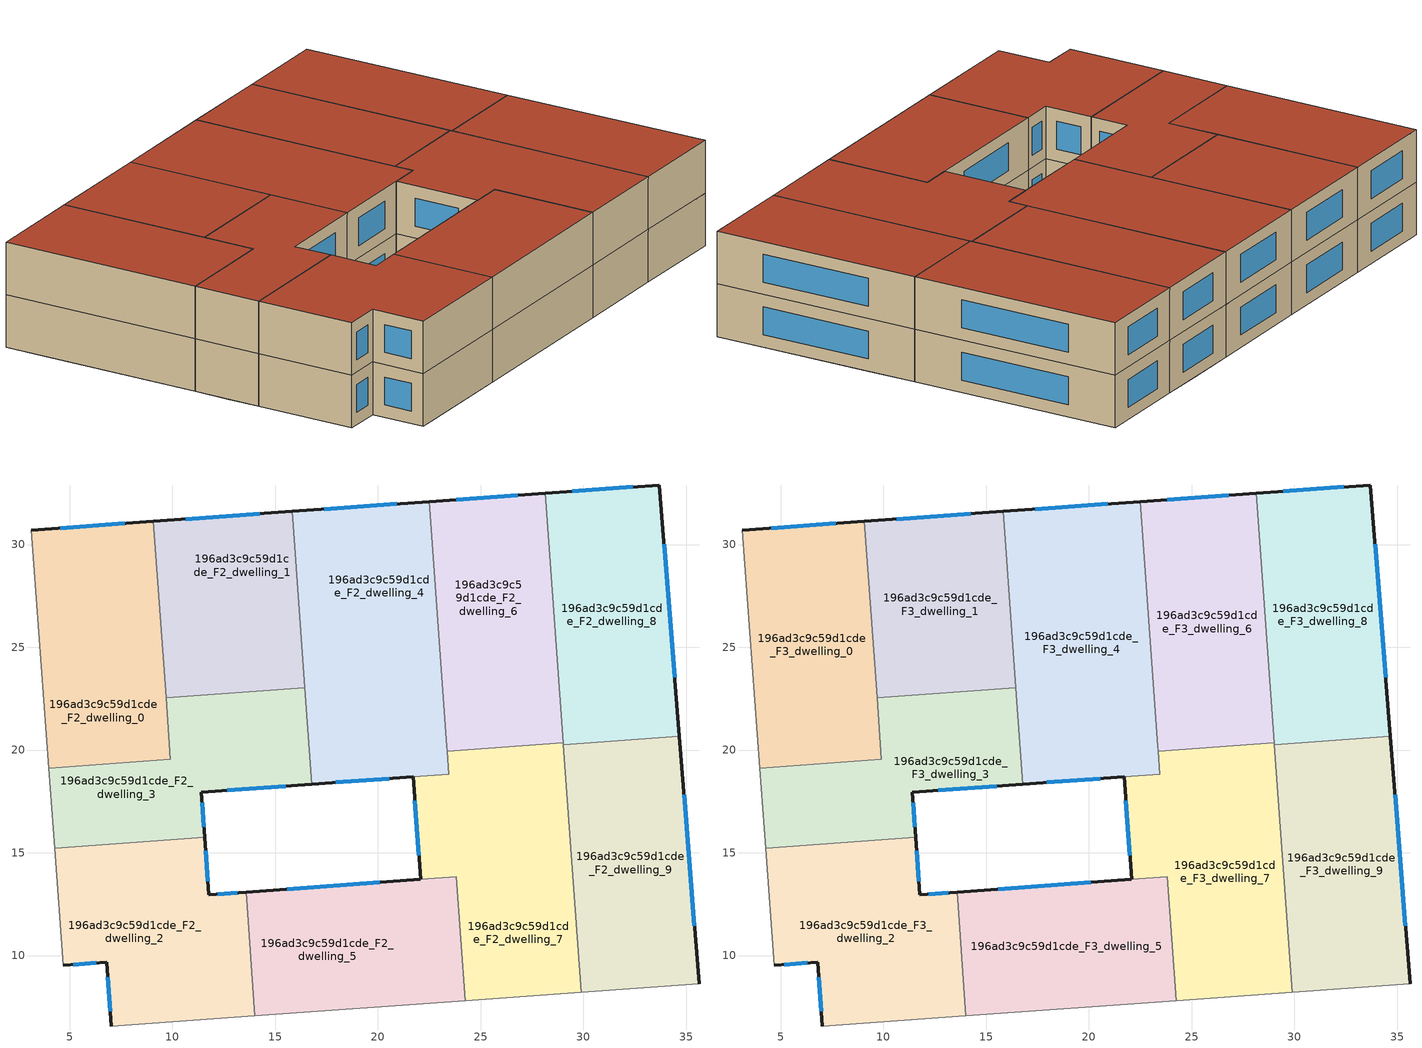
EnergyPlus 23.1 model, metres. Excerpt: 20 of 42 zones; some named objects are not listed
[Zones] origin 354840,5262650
196ad3c9c59d1cde_F2_dwelling_0
 floor adiabatic (EU_floor_Construction): 9.71,22.4 9.91,19.55 3.99,19.12 3.32,28.36 z6
 floor to 196ad3c9c59d1cde_F1_dwelling_3 (EU_floor_Construction): 9.08,31.12 9.71,22.4 3.32,28.36 3.15,30.7 z6
 wall outside (EU_wall_Construction): 9.08,31.12 3.15,30.7 z6:9
 wall to 196ad3c9c59d1cde_F2_dwelling_3 (EU_wall_Construction): 3.99,19.12 9.91,19.55 9.7,22.55 z6:9
 wall adiabatic (EU_wall_Construction): 3.15,30.7 3.99,19.12 z6:9
 wall to 196ad3c9c59d1cde_F2_dwelling_1 (EU_wall_Construction): 9.7,22.55 9.08,31.12 z6:9
 window (EU_Window_Construction): 7.69,31.02 4.54,30.8 z6.7:8.3
196ad3c9c59d1cde_F2_dwelling_1
 floor to 196ad3c9c59d1cde_F1_dwelling_2 (EU_floor_Construction): 15.83,31.61 16.45,23.04 13.41,22.82 9.43,31.15 z6
 floor to 196ad3c9c59d1cde_F1_dwelling_3 (EU_floor_Construction): 9.43,31.15 13.41,22.82 9.7,22.55 9.08,31.12 z6
 wall outside (EU_wall_Construction): 15.83,31.61 9.08,31.12 z6:9
 wall to 196ad3c9c59d1cde_F2_dwelling_3 (EU_wall_Construction): 9.7,22.55 16.45,23.04 z6:9
 wall to 196ad3c9c59d1cde_F2_dwelling_4 (EU_wall_Construction): 16.45,23.04 15.83,31.61 z6:9
 window (EU_Window_Construction): 14.25,31.5 10.67,31.24 z6.7:8.3
196ad3c9c59d1cde_F2_dwelling_2
 floor to 196ad3c9c59d1cde_F1_dwelling_5 (EU_floor_Construction): 11.58,15.75 11.78,12.96 13.59,13.09 13.64,12.47 8.23,6.66 7.03,6.57 6.81,9.68 4.69,9.52 4.27,15.22 z6
 floor to 196ad3c9c59d1cde_F1_dwelling_6 (EU_floor_Construction): 13.64,12.47 14.03,7.07 8.23,6.66 z6
 wall outside (EU_wall_Construction): 4.69,9.52 6.81,9.68 7.03,6.57 / 13.59,13.09 11.78,12.96 11.58,15.75 z6:9
 wall adiabatic (EU_wall_Construction): 4.27,15.22 4.69,9.52 / 7.03,6.57 14.03,7.07 z6:9
 wall to 196ad3c9c59d1cde_F2_dwelling_3 (EU_wall_Construction): 11.58,15.75 4.27,15.22 z6:9
 wall to 196ad3c9c59d1cde_F2_dwelling_5 (EU_wall_Construction): 14.03,7.07 13.59,13.09 z6:9
 window (EU_Window_Construction): 5.19,9.56 6.31,9.64 / 11.73,13.61 11.62,15.09 / 13.17,13.06 12.21,12.99 / 6.86,8.95 6.98,7.3 z6.7:8.3
196ad3c9c59d1cde_F2_dwelling_3
 floor to 196ad3c9c59d1cde_F1_dwelling_3 (EU_floor_Construction): 13.41,22.82 15.59,18.25 14.26,18.16 9.71,22.4 9.7,22.55 z6
 floor to 196ad3c9c59d1cde_F1_dwelling_2 (EU_floor_Construction): 16.45,23.04 16.79,18.34 15.59,18.25 13.41,22.82 z6
 floor to 196ad3c9c59d1cde_F1_dwelling_5 (EU_floor_Construction): 11.53,16.36 11.58,15.75 4.27,15.22 4.13,17.13 z6
 floor to 196ad3c9c59d1cde_F1_dwelling_4 (EU_floor_Construction): 14.26,18.16 11.41,17.95 11.53,16.36 4.13,17.13 3.99,19.12 9.91,19.55 9.71,22.4 z6
 wall outside (EU_wall_Construction): 11.58,15.75 11.41,17.95 16.79,18.34 z6:9
 wall adiabatic (EU_wall_Construction): 3.99,19.12 4.27,15.22 z6:9
 wall to 196ad3c9c59d1cde_F2_dwelling_4 (EU_wall_Construction): 16.79,18.34 16.45,23.04 z6:9
 window (EU_Window_Construction): 12.68,18.04 15.53,18.25 / 11.54,16.26 11.45,17.43 z6.7:8.3
196ad3c9c59d1cde_F2_dwelling_4
 floor to 196ad3c9c59d1cde_F1_dwelling_1 (EU_floor_Construction): 22.5,32.09 22.85,27.13 18.16,18.44 16.88,18.34 17.54,31.73 z6
 floor to 196ad3c9c59d1cde_F1_dwelling_0 (EU_floor_Construction): 22.85,27.13 23.2,22.3 19.45,18.53 18.16,18.44 z6
 floor to 196ad3c9c59d1cde_F1_dwelling_9 (EU_floor_Construction): 23.4,19.56 23.45,18.82 21.88,18.71 z6
 floor to 196ad3c9c59d1cde_F1_dwelling_2 (EU_floor_Construction): 17.54,31.73 16.88,18.34 16.79,18.34 15.83,31.61 z6
 floor to 196ad3c9c59d1cde_F1_dwelling_10 (EU_floor_Construction): 23.2,22.3 23.35,20.19 23.37,19.95 23.4,19.56 21.88,18.71 19.45,18.53 z6
 wall outside (EU_wall_Construction): 16.79,18.34 21.72,18.7 / 22.5,32.09 15.83,31.61 z6:9
 wall to 196ad3c9c59d1cde_F2_dwelling_7 (EU_wall_Construction): 21.73,18.7 23.45,18.82 23.37,19.95 z6:9
 wall to 196ad3c9c59d1cde_F2_dwelling_6 (EU_wall_Construction): 23.37,19.95 23.35,20.19 22.5,32.09 z6:9
 window (EU_Window_Construction): 17.95,18.42 20.56,18.61 / 20.93,31.98 17.4,31.72 z6.7:8.3
196ad3c9c59d1cde_F2_dwelling_5
 floor to 196ad3c9c59d1cde_F1_dwelling_6 (EU_floor_Construction): 18.95,13.48 24.24,7.82 24.25,7.8 14.03,7.07 13.64,12.47 14.25,13.14 z6
 floor to 196ad3c9c59d1cde_F1_dwelling_5 (EU_floor_Construction): 14.25,13.14 13.64,12.47 13.59,13.09 z6
 floor adiabatic (EU_floor_Construction): 23.81,13.83 24.24,7.82 18.95,13.48 22.08,13.7 z6
 wall outside (EU_wall_Construction): 22.08,13.7 13.59,13.09 z6:9
 wall adiabatic (EU_wall_Construction): 14.03,7.07 24.25,7.8 z6:9
 wall to 196ad3c9c59d1cde_F2_dwelling_7 (EU_wall_Construction): 24.25,7.8 23.81,13.83 22.09,13.7 z6:9
 window (EU_Window_Construction): 20.09,13.56 15.59,13.23 z6.7:8.3
196ad3c9c59d1cde_F2_dwelling_6
 floor to 196ad3c9c59d1cde_F1_dwelling_0 (EU_floor_Construction): 28.15,32.5 28.5,27.62 23.2,22.3 22.85,27.14 25.65,32.32 z6
 floor to 196ad3c9c59d1cde_F1_dwelling_10 (EU_floor_Construction): 28.5,27.62 28.86,22.62 24.2,20.01 23.37,19.95 23.2,22.3 z6
 floor to 196ad3c9c59d1cde_F1_dwelling_1 (EU_floor_Construction): 25.65,32.32 22.85,27.14 22.5,32.09 z6
 floor to 196ad3c9c59d1cde_F1_dwelling_9 (EU_floor_Construction): 28.86,22.62 29.02,20.35 24.2,20.01 z6
 wall outside (EU_wall_Construction): 28.15,32.5 22.5,32.09 z6:9
 wall to 196ad3c9c59d1cde_F2_dwelling_7 (EU_wall_Construction): 23.37,19.95 29.02,20.35 z6:9
 wall to 196ad3c9c59d1cde_F2_dwelling_8 (EU_wall_Construction): 29.02,20.35 28.15,32.5 z6:9
 window (EU_Window_Construction): 26.82,32.4 23.82,32.19 z6.7:8.3
196ad3c9c59d1cde_F2_dwelling_7
 floor to 196ad3c9c59d1cde_F1_dwelling_7 (EU_floor_Construction): 29.6,12.36 29.9,8.21 24.26,7.81 24.24,7.82 23.81,13.83 22.09,13.7 22.03,14.4 z6
 floor to 196ad3c9c59d1cde_F1_dwelling_9 (EU_floor_Construction): 29.02,20.35 29.23,17.47 21.88,16.5 21.73,18.62 21.88,18.71 23.45,18.82 23.4,19.56 24.2,20.01 z6
 floor to 196ad3c9c59d1cde_F1_dwelling_8 (EU_floor_Construction): 29.23,17.47 29.6,12.36 22.03,14.4 21.88,16.5 z6
 floor to 196ad3c9c59d1cde_F1_dwelling_10 (EU_floor_Construction): 24.2,20.01 23.4,19.56 23.37,19.95 z6
 wall outside (EU_wall_Construction): 21.73,18.7 22.09,13.7 z6:9
 wall adiabatic (EU_wall_Construction): 24.25,7.8 29.9,8.21 z6:9
 wall to 196ad3c9c59d1cde_F2_dwelling_9 (EU_wall_Construction): 29.9,8.21 29.03,20.26 z6:9
 wall to 196ad3c9c59d1cde_F2_dwelling_8 (EU_wall_Construction): 29.03,20.26 29.02,20.35 z6:9
 window (EU_Window_Construction): 21.81,17.52 22,14.88 z6.7:8.3
196ad3c9c59d1cde_F2_dwelling_8
 floor adiabatic (EU_floor_Construction): 33.71,32.9 34.68,20.66 29.03,20.26 28.15,32.5 z6
 wall outside (EU_wall_Construction): 34.68,20.66 33.71,32.9 28.15,32.5 z6:9
 wall to 196ad3c9c59d1cde_F2_dwelling_9 (EU_wall_Construction): 29.03,20.26 34.68,20.66 z6:9
 window (EU_Window_Construction): 34.45,23.54 33.93,30.02 / 32.4,32.8 29.45,32.59 z6.7:8.3
196ad3c9c59d1cde_F2_dwelling_9
 floor to 196ad3c9c59d1cde_F1_dwelling_8 (EU_floor_Construction): 34.87,18.22 35.46,10.78 29.6,12.36 29.23,17.47 z6
 floor to 196ad3c9c59d1cde_F1_dwelling_7 (EU_floor_Construction): 35.46,10.78 35.64,8.62 29.9,8.21 29.6,12.36 z6
 floor to 196ad3c9c59d1cde_F1_dwelling_9 (EU_floor_Construction): 34.68,20.66 34.87,18.22 29.23,17.47 29.03,20.26 z6
 wall outside (EU_wall_Construction): 35.64,8.62 34.68,20.66 z6:9
 wall adiabatic (EU_wall_Construction): 29.9,8.21 35.64,8.62 z6:9
 window (EU_Window_Construction): 35.41,11.45 34.9,17.84 z6.7:8.3
196ad3c9c59d1cde_F3_dwelling_0
 floor to 196ad3c9c59d1cde_F2_dwelling_0 (EU_floor_Construction): 9.08,31.12 9.91,19.55 3.99,19.12 3.15,30.7 z9
 wall outside (EU_wall_Construction): 9.08,31.12 3.15,30.7 z9:12
 wall to 196ad3c9c59d1cde_F3_dwelling_3 (EU_wall_Construction): 3.99,19.12 9.91,19.55 9.7,22.55 z9:12
 wall adiabatic (EU_wall_Construction): 3.15,30.7 3.99,19.12 z9:12
 wall to 196ad3c9c59d1cde_F3_dwelling_1 (EU_wall_Construction): 9.7,22.55 9.08,31.12 z9:12
 window (EU_Window_Construction): 7.69,31.02 4.54,30.8 z9.7:11.3
 roof outside (EU_roof_Construction): 9.91,19.55 9.08,31.12 3.15,30.7 3.99,19.12 z12
196ad3c9c59d1cde_F3_dwelling_1
 floor to 196ad3c9c59d1cde_F2_dwelling_1 (EU_floor_Construction): 15.83,31.61 16.45,23.04 9.7,22.55 9.08,31.12 z9
 wall outside (EU_wall_Construction): 15.83,31.61 9.08,31.12 z9:12
 wall to 196ad3c9c59d1cde_F3_dwelling_3 (EU_wall_Construction): 9.7,22.55 16.45,23.04 z9:12
 wall to 196ad3c9c59d1cde_F3_dwelling_4 (EU_wall_Construction): 16.45,23.04 15.83,31.61 z9:12
 window (EU_Window_Construction): 14.25,31.5 10.67,31.24 z9.7:11.3
 roof outside (EU_roof_Construction): 16.45,23.04 15.83,31.61 9.08,31.12 9.7,22.55 z12
196ad3c9c59d1cde_F3_dwelling_2
 floor to 196ad3c9c59d1cde_F2_dwelling_2 (EU_floor_Construction): 11.58,15.75 11.78,12.96 13.59,13.09 14.03,7.07 7.03,6.57 6.81,9.68 4.69,9.52 4.27,15.22 z9
 wall outside (EU_wall_Construction): 4.69,9.52 6.81,9.68 7.03,6.57 / 13.59,13.09 11.78,12.96 11.58,15.75 z9:12
 wall adiabatic (EU_wall_Construction): 4.27,15.22 4.69,9.52 / 7.03,6.57 14.03,7.07 z9:12
 wall to 196ad3c9c59d1cde_F3_dwelling_3 (EU_wall_Construction): 11.58,15.75 4.27,15.22 z9:12
 wall to 196ad3c9c59d1cde_F3_dwelling_5 (EU_wall_Construction): 14.03,7.07 13.59,13.09 z9:12
 window (EU_Window_Construction): 5.19,9.56 6.31,9.64 / 11.73,13.61 11.62,15.09 / 13.17,13.06 12.21,12.99 / 6.86,8.95 6.98,7.3 z9.7:11.3
 roof outside (EU_roof_Construction): 14.03,7.07 13.59,13.09 11.78,12.96 11.58,15.75 4.27,15.22 4.69,9.52 6.81,9.68 7.03,6.57 z12
196ad3c9c59d1cde_F3_dwelling_3
 floor to 196ad3c9c59d1cde_F2_dwelling_3 (EU_floor_Construction): 16.45,23.04 16.79,18.34 11.41,17.95 11.58,15.75 4.27,15.22 3.99,19.12 9.91,19.55 9.7,22.55 z9
 wall outside (EU_wall_Construction): 11.58,15.75 11.41,17.95 16.79,18.34 z9:12
 wall adiabatic (EU_wall_Construction): 3.99,19.12 4.27,15.22 z9:12
 wall to 196ad3c9c59d1cde_F3_dwelling_4 (EU_wall_Construction): 16.79,18.34 16.45,23.04 z9:12
 window (EU_Window_Construction): 12.68,18.04 15.53,18.25 / 11.54,16.26 11.45,17.43 z9.7:11.3
 roof outside (EU_roof_Construction): 16.79,18.34 16.45,23.04 9.7,22.55 9.91,19.55 3.99,19.12 4.27,15.22 11.58,15.75 11.41,17.95 z12
196ad3c9c59d1cde_F3_dwelling_4
 floor to 196ad3c9c59d1cde_F2_dwelling_4 (EU_floor_Construction): 22.5,32.09 23.35,20.19 23.37,19.95 23.45,18.82 16.79,18.34 15.83,31.61 z9
 wall outside (EU_wall_Construction): 16.79,18.34 21.72,18.7 / 22.5,32.09 15.83,31.61 z9:12
 wall to 196ad3c9c59d1cde_F3_dwelling_7 (EU_wall_Construction): 21.73,18.7 23.45,18.82 23.37,19.95 z9:12
 wall to 196ad3c9c59d1cde_F3_dwelling_6 (EU_wall_Construction): 23.37,19.95 23.35,20.19 22.5,32.09 z9:12
 window (EU_Window_Construction): 17.95,18.42 20.56,18.61 / 20.93,31.98 17.4,31.72 z9.7:11.3
 roof outside (EU_roof_Construction): 23.45,18.82 23.37,19.95 23.35,20.19 22.5,32.09 15.83,31.61 16.79,18.34 z12
196ad3c9c59d1cde_F3_dwelling_5
 floor to 196ad3c9c59d1cde_F2_dwelling_5 (EU_floor_Construction): 23.81,13.83 24.25,7.8 14.03,7.07 13.59,13.09 22.08,13.7 z9
 wall outside (EU_wall_Construction): 22.08,13.7 13.59,13.09 z9:12
 wall adiabatic (EU_wall_Construction): 14.03,7.07 24.25,7.8 z9:12
 wall to 196ad3c9c59d1cde_F3_dwelling_7 (EU_wall_Construction): 24.25,7.8 23.81,13.83 22.09,13.7 z9:12
 window (EU_Window_Construction): 20.09,13.56 15.59,13.23 z9.7:11.3
 roof outside (EU_roof_Construction): 24.25,7.8 23.81,13.83 22.09,13.7 13.59,13.09 14.03,7.07 z12
196ad3c9c59d1cde_F3_dwelling_6
 floor to 196ad3c9c59d1cde_F2_dwelling_6 (EU_floor_Construction): 28.15,32.5 29.02,20.35 23.37,19.95 22.5,32.09 z9
 wall outside (EU_wall_Construction): 28.15,32.5 22.5,32.09 z9:12
 wall to 196ad3c9c59d1cde_F3_dwelling_7 (EU_wall_Construction): 23.37,19.95 29.02,20.35 z9:12
 wall to 196ad3c9c59d1cde_F3_dwelling_8 (EU_wall_Construction): 29.02,20.35 28.15,32.5 z9:12
 window (EU_Window_Construction): 26.82,32.4 23.82,32.19 z9.7:11.3
 roof outside (EU_roof_Construction): 29.02,20.35 28.15,32.5 22.5,32.09 23.37,19.95 z12
196ad3c9c59d1cde_F3_dwelling_7
 floor to 196ad3c9c59d1cde_F2_dwelling_7 (EU_floor_Construction): 29.02,20.35 29.9,8.21 24.25,7.8 23.81,13.83 22.09,13.7 21.73,18.7 23.45,18.82 23.37,19.95 z9
 wall outside (EU_wall_Construction): 21.73,18.7 22.09,13.7 z9:12
 wall adiabatic (EU_wall_Construction): 24.25,7.8 29.9,8.21 z9:12
 wall to 196ad3c9c59d1cde_F3_dwelling_9 (EU_wall_Construction): 29.9,8.21 29.03,20.26 z9:12
 wall to 196ad3c9c59d1cde_F3_dwelling_8 (EU_wall_Construction): 29.03,20.26 29.02,20.35 z9:12
 window (EU_Window_Construction): 21.81,17.52 22,14.88 z9.7:11.3
 roof outside (EU_roof_Construction): 29.9,8.21 29.02,20.35 23.37,19.95 23.45,18.82 21.73,18.7 22.09,13.7 23.81,13.83 24.25,7.8 z12
196ad3c9c59d1cde_F3_dwelling_8
 floor to 196ad3c9c59d1cde_F2_dwelling_8 (EU_floor_Construction): 33.71,32.9 34.68,20.66 29.03,20.26 28.15,32.5 z9
 wall outside (EU_wall_Construction): 34.68,20.66 33.71,32.9 28.15,32.5 z9:12
 wall to 196ad3c9c59d1cde_F3_dwelling_9 (EU_wall_Construction): 29.03,20.26 34.68,20.66 z9:12
 window (EU_Window_Construction): 34.45,23.54 33.93,30.02 / 32.4,32.8 29.45,32.59 z9.7:11.3
 roof outside (EU_roof_Construction): 34.68,20.66 33.71,32.9 28.15,32.5 29.03,20.26 z12
196ad3c9c59d1cde_F3_dwelling_9
 floor to 196ad3c9c59d1cde_F2_dwelling_9 (EU_floor_Construction): 34.68,20.66 35.64,8.62 29.9,8.21 29.03,20.26 z9
 wall outside (EU_wall_Construction): 35.64,8.62 34.68,20.66 z9:12
 wall adiabatic (EU_wall_Construction): 29.9,8.21 35.64,8.62 z9:12
 window (EU_Window_Construction): 35.41,11.45 34.9,17.84 z9.7:11.3
 roof outside (EU_roof_Construction): 35.64,8.62 34.68,20.66 29.03,20.26 29.9,8.21 z12
[Building]
EU S2 Campaign: North Axis=0; Terrain=City; Solar Distribution=FullExterior
[Site:Location]
Budapest.Ferenc.Liszt.Intl.AP: Latitude=47.437; Longitude=19.256; Time Zone=1; Elevation=185
[SizingPeriod:WeatherFileDays]
AnnualSizingPeriod: Begin Month=1; Begin Day of Month=1; End Month=12; End Day of Month=31; Day of Week for Start Day=Monday; Use Weather File Daylight Saving Period=No; Use Weather File Rain and Snow Indicators=No
[MATERIAL]
EU_InternalMass_Material: Roughness=MediumRough; Thickness=0.1; Conductivity=1; Density=1800; Specific Heat=900; Thermal Absorptance=0.9; Solar Absorptance=0.7; Visible Absorptance=0.7
[MATERIAL:NOMASS] Roughness=MediumRough; Thermal Absorptance=0.9; Solar Absorptance=0.7; Visible Absorptance=0.7
Name | Thermal Resistance
EU_wall_NoMass | 0.832559
EU_roof_NoMass | 1.39638
EU_floor_NoMass | 0.872794
[WINDOWMATERIAL:SIMPLEGLAZINGSYSTEM]
EU_Window_SimpleGlazing: UFactor=2.79869; Solar Heat Gain Coefficient=0.75; Visible Transmittance=0.75
[CONSTRUCTION]
EU_wall_Construction: EU_wall_NoMass
EU_roof_Construction: EU_roof_NoMass
EU_floor_Construction: EU_floor_NoMass
EU_Window_Construction: EU_Window_SimpleGlazing
EU_InternalMass_Construction: EU_InternalMass_Material
[ZONE] Type=1; Multiplier=1; Ceiling Height=autocalculate; Floor Area=autocalculate; Part of Total Floor Area=Yes
Name | Volume
196ad3c9c59d1cde_F2_dwelling_0; 196ad3c9c59d1cde_F3_dwelling_0 | 206.895
196ad3c9c59d1cde_F2_dwelling_1; 196ad3c9c59d1cde_F3_dwelling_1 | 174.597
196ad3c9c59d1cde_F2_dwelling_2; 196ad3c9c59d1cde_F3_dwelling_2 | 206.869
196ad3c9c59d1cde_F2_dwelling_3; 196ad3c9c59d1cde_F3_dwelling_3 | 174.602
196ad3c9c59d1cde_F2_dwelling_4; 196ad3c9c59d1cde_F3_dwelling_4 | 266.736
196ad3c9c59d1cde_F2_dwelling_5; 196ad3c9c59d1cde_F3_dwelling_5 | 185.544
196ad3c9c59d1cde_F2_dwelling_6; 196ad3c9c59d1cde_F3_dwelling_6 | 206.908
196ad3c9c59d1cde_F2_dwelling_7; 196ad3c9c59d1cde_F3_dwelling_7 | 232.896
196ad3c9c59d1cde_F2_dwelling_8; 196ad3c9c59d1cde_F3_dwelling_8 | 206.856
196ad3c9c59d1cde_F2_dwelling_9; 196ad3c9c59d1cde_F3_dwelling_9 | 206.872
[INTERNALMASS] Construction=EU_InternalMass_Construction
Name | Zone or ZoneList | Surface Area
196ad3c9c59d1cde_F2_dwelling_0_EU_InternalMass | 196ad3c9c59d1cde_F2_dwelling_0 | 68.9663
196ad3c9c59d1cde_F2_dwelling_1_EU_InternalMass | 196ad3c9c59d1cde_F2_dwelling_1 | 58.1984
196ad3c9c59d1cde_F2_dwelling_2_EU_InternalMass | 196ad3c9c59d1cde_F2_dwelling_2 | 68.9566
196ad3c9c59d1cde_F2_dwelling_3_EU_InternalMass | 196ad3c9c59d1cde_F2_dwelling_3 | 58.2032
196ad3c9c59d1cde_F2_dwelling_4_EU_InternalMass | 196ad3c9c59d1cde_F2_dwelling_4 | 88.9094
196ad3c9c59d1cde_F2_dwelling_5_EU_InternalMass | 196ad3c9c59d1cde_F2_dwelling_5 | 61.852
196ad3c9c59d1cde_F2_dwelling_6_EU_InternalMass | 196ad3c9c59d1cde_F2_dwelling_6 | 68.9681
196ad3c9c59d1cde_F2_dwelling_7_EU_InternalMass | 196ad3c9c59d1cde_F2_dwelling_7 | 77.6317
196ad3c9c59d1cde_F2_dwelling_8_EU_InternalMass | 196ad3c9c59d1cde_F2_dwelling_8 | 68.9516
196ad3c9c59d1cde_F2_dwelling_9_EU_InternalMass | 196ad3c9c59d1cde_F2_dwelling_9 | 68.9581
196ad3c9c59d1cde_F3_dwelling_0_EU_InternalMass | 196ad3c9c59d1cde_F3_dwelling_0 | 68.9663
196ad3c9c59d1cde_F3_dwelling_1_EU_InternalMass | 196ad3c9c59d1cde_F3_dwelling_1 | 58.1984
196ad3c9c59d1cde_F3_dwelling_2_EU_InternalMass | 196ad3c9c59d1cde_F3_dwelling_2 | 68.9566
196ad3c9c59d1cde_F3_dwelling_3_EU_InternalMass | 196ad3c9c59d1cde_F3_dwelling_3 | 58.2032
196ad3c9c59d1cde_F3_dwelling_4_EU_InternalMass | 196ad3c9c59d1cde_F3_dwelling_4 | 88.9094
196ad3c9c59d1cde_F3_dwelling_5_EU_InternalMass | 196ad3c9c59d1cde_F3_dwelling_5 | 61.852
196ad3c9c59d1cde_F3_dwelling_6_EU_InternalMass | 196ad3c9c59d1cde_F3_dwelling_6 | 68.9681
196ad3c9c59d1cde_F3_dwelling_7_EU_InternalMass | 196ad3c9c59d1cde_F3_dwelling_7 | 77.6317
196ad3c9c59d1cde_F3_dwelling_8_EU_InternalMass | 196ad3c9c59d1cde_F3_dwelling_8 | 68.9516
196ad3c9c59d1cde_F3_dwelling_9_EU_InternalMass | 196ad3c9c59d1cde_F3_dwelling_9 | 68.9581
[OTHEREQUIPMENT] Fuel Type=Electricity; Design Level Calculation Method=Watts/Area; Power per Zone Floor Area=1; Fraction Latent=0; Fraction Radiant=0; Fraction Lost=0; Carbon Dioxide Generation Rate=0; EndUse Subcategory=EU_Step8_InternalGains
Name | Zone or ZoneList or Space or SpaceList | Schedule
EU_Step8_InternalGain_196ad3c9c59d1cde_F2_dwelling_0_f000 | 196ad3c9c59d1cde_F2_dwelling_0 | EU_Step8_GainSchedule_196ad3c9c59d1cde_F2_dwelling_0_f000
EU_Step8_InternalGain_196ad3c9c59d1cde_F2_dwelling_1_f000 | 196ad3c9c59d1cde_F2_dwelling_1 | EU_Step8_GainSchedule_196ad3c9c59d1cde_F2_dwelling_1_f000
EU_Step8_InternalGain_196ad3c9c59d1cde_F2_dwelling_2_f000 | 196ad3c9c59d1cde_F2_dwelling_2 | EU_Step8_GainSchedule_196ad3c9c59d1cde_F2_dwelling_2_f000
EU_Step8_InternalGain_196ad3c9c59d1cde_F2_dwelling_3_f000 | 196ad3c9c59d1cde_F2_dwelling_3 | EU_Step8_GainSchedule_196ad3c9c59d1cde_F2_dwelling_3_f000
EU_Step8_InternalGain_196ad3c9c59d1cde_F2_dwelling_4_f000 | 196ad3c9c59d1cde_F2_dwelling_4 | EU_Step8_GainSchedule_196ad3c9c59d1cde_F2_dwelling_4_f000
EU_Step8_InternalGain_196ad3c9c59d1cde_F2_dwelling_5_f000 | 196ad3c9c59d1cde_F2_dwelling_5 | EU_Step8_GainSchedule_196ad3c9c59d1cde_F2_dwelling_5_f000
EU_Step8_InternalGain_196ad3c9c59d1cde_F2_dwelling_6_f000 | 196ad3c9c59d1cde_F2_dwelling_6 | EU_Step8_GainSchedule_196ad3c9c59d1cde_F2_dwelling_6_f000
EU_Step8_InternalGain_196ad3c9c59d1cde_F2_dwelling_7_f000 | 196ad3c9c59d1cde_F2_dwelling_7 | EU_Step8_GainSchedule_196ad3c9c59d1cde_F2_dwelling_7_f000
EU_Step8_InternalGain_196ad3c9c59d1cde_F2_dwelling_8_f000 | 196ad3c9c59d1cde_F2_dwelling_8 | EU_Step8_GainSchedule_196ad3c9c59d1cde_F2_dwelling_8_f000
EU_Step8_InternalGain_196ad3c9c59d1cde_F2_dwelling_9_f000 | 196ad3c9c59d1cde_F2_dwelling_9 | EU_Step8_GainSchedule_196ad3c9c59d1cde_F2_dwelling_9_f000
EU_Step8_InternalGain_196ad3c9c59d1cde_F3_dwelling_0_f000 | 196ad3c9c59d1cde_F3_dwelling_0 | EU_Step8_GainSchedule_196ad3c9c59d1cde_F3_dwelling_0_f000
EU_Step8_InternalGain_196ad3c9c59d1cde_F3_dwelling_1_f000 | 196ad3c9c59d1cde_F3_dwelling_1 | EU_Step8_GainSchedule_196ad3c9c59d1cde_F3_dwelling_1_f000
EU_Step8_InternalGain_196ad3c9c59d1cde_F3_dwelling_2_f000 | 196ad3c9c59d1cde_F3_dwelling_2 | EU_Step8_GainSchedule_196ad3c9c59d1cde_F3_dwelling_2_f000
EU_Step8_InternalGain_196ad3c9c59d1cde_F3_dwelling_3_f000 | 196ad3c9c59d1cde_F3_dwelling_3 | EU_Step8_GainSchedule_196ad3c9c59d1cde_F3_dwelling_3_f000
EU_Step8_InternalGain_196ad3c9c59d1cde_F3_dwelling_4_f000 | 196ad3c9c59d1cde_F3_dwelling_4 | EU_Step8_GainSchedule_196ad3c9c59d1cde_F3_dwelling_4_f000
EU_Step8_InternalGain_196ad3c9c59d1cde_F3_dwelling_5_f000 | 196ad3c9c59d1cde_F3_dwelling_5 | EU_Step8_GainSchedule_196ad3c9c59d1cde_F3_dwelling_5_f000
EU_Step8_InternalGain_196ad3c9c59d1cde_F3_dwelling_6_f000 | 196ad3c9c59d1cde_F3_dwelling_6 | EU_Step8_GainSchedule_196ad3c9c59d1cde_F3_dwelling_6_f000
EU_Step8_InternalGain_196ad3c9c59d1cde_F3_dwelling_7_f000 | 196ad3c9c59d1cde_F3_dwelling_7 | EU_Step8_GainSchedule_196ad3c9c59d1cde_F3_dwelling_7_f000
EU_Step8_InternalGain_196ad3c9c59d1cde_F3_dwelling_8_f000 | 196ad3c9c59d1cde_F3_dwelling_8 | EU_Step8_GainSchedule_196ad3c9c59d1cde_F3_dwelling_8_f000
EU_Step8_InternalGain_196ad3c9c59d1cde_F3_dwelling_9_f000 | 196ad3c9c59d1cde_F3_dwelling_9 | EU_Step8_GainSchedule_196ad3c9c59d1cde_F3_dwelling_9_f000
[ZONEVENTILATION:DESIGNFLOWRATE] Schedule=EU_AlwaysOn; Design Flow Rate Calculation Method=AirChanges/Hour; Air Changes per Hour=0.475469; Ventilation Type=Natural; Fan Pressure Rise=0; Fan Total Efficiency=1; Constant Term Coefficient=1; Temperature Term Coefficient=0; Velocity Term Coefficient=0; Velocity Squared Term Coefficient=0; Minimum Indoor Temperature=-100; Maximum Indoor Temperature=100; Delta Temperature=-100; Minimum Outdoor Temperature=-100; Maximum Outdoor Temperature=100; Maximum Wind Speed=40
Name | Zone or ZoneList or Space or SpaceList
EU_ConstantAir_196ad3c9c59d1cde_F2_dwelling_0 | 196ad3c9c59d1cde_F2_dwelling_0
EU_ConstantAir_196ad3c9c59d1cde_F2_dwelling_1 | 196ad3c9c59d1cde_F2_dwelling_1
EU_ConstantAir_196ad3c9c59d1cde_F2_dwelling_2 | 196ad3c9c59d1cde_F2_dwelling_2
EU_ConstantAir_196ad3c9c59d1cde_F2_dwelling_3 | 196ad3c9c59d1cde_F2_dwelling_3
EU_ConstantAir_196ad3c9c59d1cde_F2_dwelling_4 | 196ad3c9c59d1cde_F2_dwelling_4
EU_ConstantAir_196ad3c9c59d1cde_F2_dwelling_5 | 196ad3c9c59d1cde_F2_dwelling_5
EU_ConstantAir_196ad3c9c59d1cde_F2_dwelling_6 | 196ad3c9c59d1cde_F2_dwelling_6
EU_ConstantAir_196ad3c9c59d1cde_F2_dwelling_7 | 196ad3c9c59d1cde_F2_dwelling_7
EU_ConstantAir_196ad3c9c59d1cde_F2_dwelling_8 | 196ad3c9c59d1cde_F2_dwelling_8
EU_ConstantAir_196ad3c9c59d1cde_F2_dwelling_9 | 196ad3c9c59d1cde_F2_dwelling_9
EU_ConstantAir_196ad3c9c59d1cde_F3_dwelling_0 | 196ad3c9c59d1cde_F3_dwelling_0
EU_ConstantAir_196ad3c9c59d1cde_F3_dwelling_1 | 196ad3c9c59d1cde_F3_dwelling_1
EU_ConstantAir_196ad3c9c59d1cde_F3_dwelling_2 | 196ad3c9c59d1cde_F3_dwelling_2
EU_ConstantAir_196ad3c9c59d1cde_F3_dwelling_3 | 196ad3c9c59d1cde_F3_dwelling_3
EU_ConstantAir_196ad3c9c59d1cde_F3_dwelling_4 | 196ad3c9c59d1cde_F3_dwelling_4
EU_ConstantAir_196ad3c9c59d1cde_F3_dwelling_5 | 196ad3c9c59d1cde_F3_dwelling_5
EU_ConstantAir_196ad3c9c59d1cde_F3_dwelling_6 | 196ad3c9c59d1cde_F3_dwelling_6
EU_ConstantAir_196ad3c9c59d1cde_F3_dwelling_7 | 196ad3c9c59d1cde_F3_dwelling_7
EU_ConstantAir_196ad3c9c59d1cde_F3_dwelling_8 | 196ad3c9c59d1cde_F3_dwelling_8
EU_ConstantAir_196ad3c9c59d1cde_F3_dwelling_9 | 196ad3c9c59d1cde_F3_dwelling_9
[HVACTEMPLATE:ZONE:IDEALLOADSAIRSYSTEM] System Availability Schedule=EU_AlwaysOn; Maximum Heating Supply Air Temperature=50; Minimum Cooling Supply Air Temperature=13; Maximum Heating Supply Air Humidity Ratio=0.0156; Minimum Cooling Supply Air Humidity Ratio=0.0077; Heating Limit=NoLimit; Cooling Limit=NoLimit; Heating Availability Schedule=EU_AlwaysOn; Cooling Availability Schedule=EU_CoolingOff; Dehumidification Control Type=ConstantSensibleHeatRatio; Cooling Sensible Heat Ratio=0.7; Dehumidification Setpoint=60; Humidification Control Type=None; Humidification Setpoint=30; Outdoor Air Method=None; Outdoor Air Flow Rate per Person=0.00944; Outdoor Air Flow Rate per Zone Floor Area=0; Outdoor Air Flow Rate per Zone=0; Demand Controlled Ventilation Type=None; Outdoor Air Economizer Type=NoEconomizer; Heat Recovery Type=None; Sensible Heat Recovery Effectiveness=0.7; Latent Heat Recovery Effectiveness=0.65
Name | Template Thermostat
196ad3c9c59d1cde_F2_dwelling_0 | EU_HeatOnly_196ad3c9c59d1cde_F2_dwelling_0
196ad3c9c59d1cde_F2_dwelling_1 | EU_HeatOnly_196ad3c9c59d1cde_F2_dwelling_1
196ad3c9c59d1cde_F2_dwelling_2 | EU_HeatOnly_196ad3c9c59d1cde_F2_dwelling_2
196ad3c9c59d1cde_F2_dwelling_3 | EU_HeatOnly_196ad3c9c59d1cde_F2_dwelling_3
196ad3c9c59d1cde_F2_dwelling_4 | EU_HeatOnly_196ad3c9c59d1cde_F2_dwelling_4
196ad3c9c59d1cde_F2_dwelling_5 | EU_HeatOnly_196ad3c9c59d1cde_F2_dwelling_5
196ad3c9c59d1cde_F2_dwelling_6 | EU_HeatOnly_196ad3c9c59d1cde_F2_dwelling_6
196ad3c9c59d1cde_F2_dwelling_7 | EU_HeatOnly_196ad3c9c59d1cde_F2_dwelling_7
196ad3c9c59d1cde_F2_dwelling_8 | EU_HeatOnly_196ad3c9c59d1cde_F2_dwelling_8
196ad3c9c59d1cde_F2_dwelling_9 | EU_HeatOnly_196ad3c9c59d1cde_F2_dwelling_9
196ad3c9c59d1cde_F3_dwelling_0 | EU_HeatOnly_196ad3c9c59d1cde_F3_dwelling_0
196ad3c9c59d1cde_F3_dwelling_1 | EU_HeatOnly_196ad3c9c59d1cde_F3_dwelling_1
196ad3c9c59d1cde_F3_dwelling_2 | EU_HeatOnly_196ad3c9c59d1cde_F3_dwelling_2
196ad3c9c59d1cde_F3_dwelling_3 | EU_HeatOnly_196ad3c9c59d1cde_F3_dwelling_3
196ad3c9c59d1cde_F3_dwelling_4 | EU_HeatOnly_196ad3c9c59d1cde_F3_dwelling_4
196ad3c9c59d1cde_F3_dwelling_5 | EU_HeatOnly_196ad3c9c59d1cde_F3_dwelling_5
196ad3c9c59d1cde_F3_dwelling_6 | EU_HeatOnly_196ad3c9c59d1cde_F3_dwelling_6
196ad3c9c59d1cde_F3_dwelling_7 | EU_HeatOnly_196ad3c9c59d1cde_F3_dwelling_7
196ad3c9c59d1cde_F3_dwelling_8 | EU_HeatOnly_196ad3c9c59d1cde_F3_dwelling_8
196ad3c9c59d1cde_F3_dwelling_9 | EU_HeatOnly_196ad3c9c59d1cde_F3_dwelling_9
[SIZING:ZONE] Zone Cooling Design Supply Air Temperature Input Method=SupplyAirTemperature; Zone Cooling Design Supply Air Temperature=13; Zone Heating Design Supply Air Temperature Input Method=SupplyAirTemperature; Zone Heating Design Supply Air Temperature=50; Zone Cooling Design Supply Air Humidity Ratio=0.008; Zone Heating Design Supply Air Humidity Ratio=0.008; Cooling Design Air Flow Method=DesignDay; Cooling Design Air Flow Rate=0; Cooling Minimum Air Flow per Zone Floor Area=0.000762; Cooling Minimum Air Flow=0; Cooling Minimum Air Flow Fraction=0.2; Heating Design Air Flow Method=DesignDay; Heating Design Air Flow Rate=0; Heating Maximum Air Flow per Zone Floor Area=0.002032; Heating Maximum Air Flow=0.141576; Heating Maximum Air Flow Fraction=0.3; Account for Dedicated Outdoor Air System=No; Dedicated Outdoor Air System Control Strategy=NeutralSupplyAir; Dedicated Outdoor Air Low Setpoint Temperature for Design=autosize; Dedicated Outdoor Air High Setpoint Temperature for Design=autosize; Zone Load Sizing Method=Sensible Load Only No Latent Load; Zone Latent Cooling Design Supply Air Humidity Ratio Input Method=HumidityRatioDifference; Zone Cooling Design Supply Air Humidity Ratio Difference=0.005; Zone Latent Heating Design Supply Air Humidity Ratio Input Method=HumidityRatioDifference; Zone Humidification Design Supply Air Humidity Ratio Difference=0.005
196ad3c9c59d1cde_F2_dwelling_0; 196ad3c9c59d1cde_F2_dwelling_1; 196ad3c9c59d1cde_F2_dwelling_2; 196ad3c9c59d1cde_F2_dwelling_3; 196ad3c9c59d1cde_F2_dwelling_4; 196ad3c9c59d1cde_F2_dwelling_5; 196ad3c9c59d1cde_F2_dwelling_6; 196ad3c9c59d1cde_F2_dwelling_7; 196ad3c9c59d1cde_F2_dwelling_8; 196ad3c9c59d1cde_F2_dwelling_9; 196ad3c9c59d1cde_F3_dwelling_0; 196ad3c9c59d1cde_F3_dwelling_1; 196ad3c9c59d1cde_F3_dwelling_2; 196ad3c9c59d1cde_F3_dwelling_3; 196ad3c9c59d1cde_F3_dwelling_4; 196ad3c9c59d1cde_F3_dwelling_5; 196ad3c9c59d1cde_F3_dwelling_6; 196ad3c9c59d1cde_F3_dwelling_7; 196ad3c9c59d1cde_F3_dwelling_8; 196ad3c9c59d1cde_F3_dwelling_9
[SCHEDULE:CONSTANT]
Name | Hourly Value
EU_AlwaysOn | 1
EU_CoolingOff | 0
[SCHEDULE:FILE] Column Number=1; Rows to Skip at Top=0; Number of Hours of Data=8760; Column Separator=Comma; Interpolate to Timestep=No; Minutes per Item=60; Adjust Schedule for Daylight Savings=Yes
Name | File
EU_Step8_GainSchedule_196ad3c9c59d1cde_F2_dwelling_0_f000 | ../../schedules/196ad3c9c59d1cde/196ad3c9c59d1cde_F2_dwelling_0_f000_gain.csv
EU_Step8_GainSchedule_196ad3c9c59d1cde_F2_dwelling_1_f000 | ../../schedules/196ad3c9c59d1cde/196ad3c9c59d1cde_F2_dwelling_1_f000_gain.csv
EU_Step8_GainSchedule_196ad3c9c59d1cde_F2_dwelling_2_f000 | ../../schedules/196ad3c9c59d1cde/196ad3c9c59d1cde_F2_dwelling_2_f000_gain.csv
EU_Step8_GainSchedule_196ad3c9c59d1cde_F2_dwelling_3_f000 | ../../schedules/196ad3c9c59d1cde/196ad3c9c59d1cde_F2_dwelling_3_f000_gain.csv
EU_Step8_GainSchedule_196ad3c9c59d1cde_F2_dwelling_4_f000 | ../../schedules/196ad3c9c59d1cde/196ad3c9c59d1cde_F2_dwelling_4_f000_gain.csv
EU_Step8_GainSchedule_196ad3c9c59d1cde_F2_dwelling_5_f000 | ../../schedules/196ad3c9c59d1cde/196ad3c9c59d1cde_F2_dwelling_5_f000_gain.csv
EU_Step8_GainSchedule_196ad3c9c59d1cde_F2_dwelling_6_f000 | ../../schedules/196ad3c9c59d1cde/196ad3c9c59d1cde_F2_dwelling_6_f000_gain.csv
EU_Step8_GainSchedule_196ad3c9c59d1cde_F2_dwelling_7_f000 | ../../schedules/196ad3c9c59d1cde/196ad3c9c59d1cde_F2_dwelling_7_f000_gain.csv
EU_Step8_GainSchedule_196ad3c9c59d1cde_F2_dwelling_8_f000 | ../../schedules/196ad3c9c59d1cde/196ad3c9c59d1cde_F2_dwelling_8_f000_gain.csv
EU_Step8_GainSchedule_196ad3c9c59d1cde_F2_dwelling_9_f000 | ../../schedules/196ad3c9c59d1cde/196ad3c9c59d1cde_F2_dwelling_9_f000_gain.csv
EU_Step8_GainSchedule_196ad3c9c59d1cde_F3_dwelling_0_f000 | ../../schedules/196ad3c9c59d1cde/196ad3c9c59d1cde_F3_dwelling_0_f000_gain.csv
EU_Step8_GainSchedule_196ad3c9c59d1cde_F3_dwelling_1_f000 | ../../schedules/196ad3c9c59d1cde/196ad3c9c59d1cde_F3_dwelling_1_f000_gain.csv
EU_Step8_GainSchedule_196ad3c9c59d1cde_F3_dwelling_2_f000 | ../../schedules/196ad3c9c59d1cde/196ad3c9c59d1cde_F3_dwelling_2_f000_gain.csv
EU_Step8_GainSchedule_196ad3c9c59d1cde_F3_dwelling_3_f000 | ../../schedules/196ad3c9c59d1cde/196ad3c9c59d1cde_F3_dwelling_3_f000_gain.csv
EU_Step8_GainSchedule_196ad3c9c59d1cde_F3_dwelling_4_f000 | ../../schedules/196ad3c9c59d1cde/196ad3c9c59d1cde_F3_dwelling_4_f000_gain.csv
EU_Step8_GainSchedule_196ad3c9c59d1cde_F3_dwelling_5_f000 | ../../schedules/196ad3c9c59d1cde/196ad3c9c59d1cde_F3_dwelling_5_f000_gain.csv
EU_Step8_GainSchedule_196ad3c9c59d1cde_F3_dwelling_6_f000 | ../../schedules/196ad3c9c59d1cde/196ad3c9c59d1cde_F3_dwelling_6_f000_gain.csv
EU_Step8_GainSchedule_196ad3c9c59d1cde_F3_dwelling_7_f000 | ../../schedules/196ad3c9c59d1cde/196ad3c9c59d1cde_F3_dwelling_7_f000_gain.csv
EU_Step8_GainSchedule_196ad3c9c59d1cde_F3_dwelling_8_f000 | ../../schedules/196ad3c9c59d1cde/196ad3c9c59d1cde_F3_dwelling_8_f000_gain.csv
EU_Step8_GainSchedule_196ad3c9c59d1cde_F3_dwelling_9_f000 | ../../schedules/196ad3c9c59d1cde/196ad3c9c59d1cde_F3_dwelling_9_f000_gain.csv
